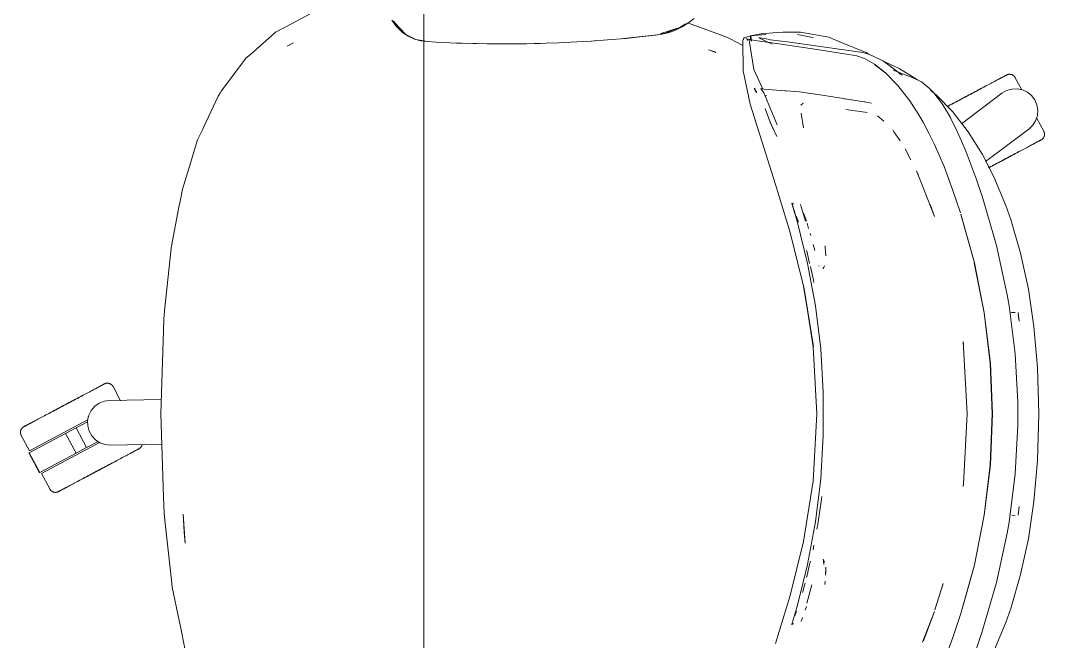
# Model space of a CAD drawing. Header units: millimetres. Extents: x 79795 to 317870, y -36033 to 97293.
# Drawn here: x 223316 to 223956, y 33023 to 33412 of the extents above; entities that cross this region are included whole.
import ezdxf

# ---------------------------------------------------------------- set-up
doc = ezdxf.new("R2010")
doc.units = ezdxf.units.MM
doc.header["$MEASUREMENT"] = 0
doc.layers.add('G-IMPT', color=8, linetype='CONTINUOUS', lineweight=9)
doc.layers.add('I-FURN', color=8, linetype='CONTINUOUS', lineweight=9)

msp = doc.modelspace()

# ---------------------------------------------------------------- linework, layer by layer
at = {"layer": 'G-IMPT'}
for p, q in [((223496.68, 33415.79), (223485.44, 33409.78)), ((223550.18, 33408.31), (223547.74, 33411.77)), ((223736.8, 33412.9), (223733.5, 33410.28)), ((223485.44, 33409.78), (223475.01, 33404.2)), ((223548.67, 33411.41), (223550.55, 33408.26)), ((223549.36, 33410.34), (223550.64, 33408.87)), ((223549.36, 33410.34), (223556.26, 33402.95)), ((223553.05, 33405.27), (223550.18, 33408.31)), ((223550.55, 33408.26), (223556.26, 33402.95)), ((223550.77, 33408.72), (223553.85, 33405.19)), ((223553.05, 33405.27), (223554.37, 33404.13)), ((223556.26, 33402.95), (223553.85, 33405.19)), ((223727.85, 33407.16), (223715.99, 33403.34)), ((223725.14, 33406.26), (223715.99, 33403.34)), ((223718.63, 33403.55), (223726.81, 33406.75)), ((223724.59, 33405.36), (223720.46, 33403.91)), ((223729.17, 33407.55), (223724.59, 33405.36)), ((223727.85, 33407.16), (223725.14, 33406.26)), ((223727.85, 33407.16), (223731.43, 33409.58)), ((223729.17, 33407.55), (223733.5, 33410.28)), ((223732.6, 33410.16), (223751.54, 33403.22)), ((223459.56, 33390.59), (223474.34, 33403.61)), ((223474.34, 33403.61), (223475.01, 33404.2)), ((223557.59, 33401.93), (223554.37, 33404.13)), ((223558.5, 33401.85), (223556.26, 33402.95)), ((223557.59, 33401.93), (223561.91, 33399.94)), ((223558.5, 33401.85), (223562.76, 33399.75)), ((223565.87, 33398.88), (223561.91, 33399.94)), ((223562.76, 33399.75), (223567.8, 33398.81)), ((223567.8, 33398.63), (223565.87, 33398.88)), ((223567.8, 33398.81), (223570.1, 33398.38)), ((223672.38, 33398.69), (223663.5, 33398.13)), ((223672.38, 33398.69), (223682.66, 33399.42)), ((223674.42, 33398.83), (223672.51, 33398.74)), ((223674.42, 33398.83), (223675.83, 33398.96)), ((223694.06, 33400.41), (223682.66, 33399.42)), ((223715.5, 33402.76), (223692.54, 33400.3)), ((223692.54, 33400.3), (223712.68, 33402.43)), ((223715.5, 33402.76), (223694.06, 33400.41)), ((223715.5, 33402.76), (223712.68, 33402.43)), ((223715.5, 33402.76), (223720.46, 33403.91)), ((223715.57, 33402.97), (223718.63, 33403.55)), ((223751.54, 33403.22), (223757.51, 33401.03)), ((223759.27, 33400.11), (223757.51, 33401.03)), ((223767.18, 33395.96), (223759.27, 33400.11)), ((223767.11, 33399.15), (223767.72, 33400.19)), ((223767.49, 33380.17), (223767.11, 33399.15)), ((223767.59, 33399.56), (223767.72, 33400.19)), ((223767.59, 33399.56), (223767.69, 33400.11)), ((223767.72, 33400.19), (223767.69, 33400.11)), ((223768.09, 33400.68), (223767.72, 33400.19)), ((223768.63, 33401), (223768.09, 33400.68)), ((223768.63, 33401), (223770.49, 33401.55)), ((223769.98, 33399.96), (223769.48, 33400.35)), ((223770.58, 33399.8), (223769.48, 33400.35)), ((223770.58, 33399.8), (223769.96, 33399.96)), ((223769.96, 33399.96), (223776.22, 33398.86)), ((223769.98, 33399.96), (223770.3, 33399.42)), ((223770.38, 33398.92), (223770.3, 33399.42)), ((223773.77, 33402.09), (223770.49, 33401.55)), ((223772.1, 33401.49), (223771.41, 33397.91)), ((223774.18, 33402.35), (223771.86, 33401.9)), ((223772.58, 33398.62), (223771.86, 33401.9)), ((223772.58, 33398.62), (223772.1, 33401.49)), ((223773.77, 33402.09), (223774.38, 33402.16)), ((223778.43, 33403.16), (223774.18, 33402.35)), ((223774.38, 33402.16), (223779.07, 33402.68)), ((223776.22, 33398.86), (223784.08, 33397.74)), ((223777.19, 33400.76), (223785.6, 33396.78)), ((223777.19, 33400.76), (223778.06, 33400.62)), ((223783.08, 33399.79), (223778.06, 33400.62)), ((223778.9, 33403.2), (223778.43, 33403.16)), ((223778.9, 33403.2), (223788.23, 33404)), ((223779.07, 33402.68), (223781.66, 33402.89)), ((223783.08, 33399.79), (223784.38, 33399.57)), ((223795.04, 33398.13), (223784.38, 33399.57)), ((223788.23, 33404), (223792.18, 33404.35)), ((223796.35, 33404.34), (223792.18, 33404.35)), ((223803.32, 33404.32), (223796.35, 33404.34)), ((223801.46, 33402.91), (223810.76, 33400.86)), ((223803.32, 33404.32), (223821.02, 33401.08)), ((223810.76, 33400.86), (223811.34, 33400.71)), ((223821.02, 33401.08), (223824.88, 33399.49)), ((223828.24, 33398.1), (223824.88, 33399.49)), ((223482.31, 33395.59), (223486.2, 33397.54)), ((223482.31, 33395.59), (223484.61, 33396.76)), ((223484.61, 33396.76), (223486.2, 33397.54)), ((223569.88, 33398.38), (223567.8, 33398.63)), ((223575.54, 33398.09), (223569.88, 33398.38)), ((223575.54, 33398.09), (223588.1, 33397.48)), ((223591.65, 33397.35), (223588.1, 33397.48)), ((223607.32, 33396.98), (223591.65, 33397.35)), ((223595.05, 33397.3), (223598.37, 33397.15)), ((223600.59, 33397.15), (223598.37, 33397.15)), ((223607.32, 33396.98), (223611.83, 33396.92)), ((223611.83, 33396.92), (223626.54, 33396.93)), ((223632.01, 33397), (223626.54, 33396.93)), ((223632.01, 33397), (223644.32, 33397.3)), ((223638.79, 33397.14), (223636.71, 33397.14)), ((223640.45, 33397.22), (223638.79, 33397.14)), ((223652.2, 33397.59), (223644.32, 33397.3)), ((223652.2, 33397.59), (223663.5, 33398.13)), ((223750.24, 33391.62), (223745.77, 33393.26)), ((223745.77, 33393.26), (223749.65, 33391.88)), ((223774.12, 33380.87), (223771.41, 33397.91)), ((223784.08, 33397.74), (223814.95, 33393.19)), ((223795.04, 33398.13), (223842.26, 33391.46)), ((223814.95, 33393.19), (223830.72, 33390.8)), ((223844.69, 33391.3), (223828.24, 33398.1)), ((223441, 33367.26), (223455.57, 33386.75)), ((223455.57, 33386.75), (223456.3, 33387.72)), ((223459.56, 33390.59), (223456.3, 33387.72)), ((223750.24, 33391.62), (223749.65, 33391.88)), ((223838.39, 33389.5), (223830.72, 33390.8)), ((223838.39, 33389.5), (223843.18, 33387.74)), ((223842.26, 33391.46), (223845.25, 33390.81)), ((223843.6, 33387.53), (223843.18, 33387.74)), ((223849.44, 33384.24), (223843.6, 33387.53)), ((223845.86, 33390.53), (223844.69, 33391.3)), ((223848.61, 33389.25), (223845.25, 33390.81)), ((223848.61, 33389.25), (223855.14, 33386.21)), ((223866.84, 33377.27), (223855.14, 33386.21)), ((223767.49, 33380.17), (223771.69, 33359.21)), ((223774.12, 33380.87), (223779.74, 33368.52)), ((223849.44, 33384.24), (223856.4, 33378.82)), ((223856.61, 33378.52), (223849.66, 33383.92)), ((223849.66, 33383.92), (223853.04, 33381.33)), ((223856.61, 33378.52), (223853.04, 33381.33)), ((223856.32, 33385.54), (223864.95, 33381.56)), ((223861.18, 33380.5), (223873.09, 33375.99)), ((223864.95, 33381.56), (223876.4, 33374.43)), ((223864.14, 33370.92), (223856.4, 33378.82)), ((223866.84, 33377.27), (223864.81, 33378.43)), ((223875.32, 33374.92), (223873.09, 33375.99)), ((223877.76, 33373.74), (223875.32, 33374.92)), ((223878.89, 33373.13), (223877.76, 33373.74)), ((223878.89, 33373.13), (223883.76, 33369.26)), ((223441, 33367.26), (223440.54, 33366.49)), ((223774.27, 33369.04), (223774.33, 33369.06)), ((223774.27, 33369.04), (223775.86, 33366.58)), ((223775.2, 33369.33), (223774.33, 33369.06)), ((223775.86, 33366.58), (223774.33, 33369.06)), ((223774.33, 33369.06), (223775.82, 33366.59)), ((223779.19, 33368.75), (223778.47, 33369.03)), ((223778.47, 33369.03), (223780.23, 33366.36)), ((223779.19, 33368.75), (223779.2, 33368.74)), ((223781.58, 33368.45), (223779.2, 33368.74)), ((223781.58, 33368.45), (223781.67, 33368.44)), ((223785.54, 33368.15), (223781.67, 33368.44)), ((223793.4, 33367.58), (223785.54, 33368.15)), ((223794.39, 33367.51), (223793.4, 33367.58)), ((223802.63, 33366.89), (223794.39, 33367.51)), ((223802.63, 33366.89), (223802.71, 33366.88)), ((223816.78, 33364.85), (223802.71, 33366.88)), ((223864.14, 33370.92), (223872.16, 33360.49)), ((223883.76, 33369.26), (223886.65, 33366.24)), ((223888.32, 33364.82), (223884.65, 33367.82)), ((223439.18, 33364.2), (223429.91, 33344.56)), ((223439.18, 33364.2), (223439.6, 33364.91)), ((223440.54, 33366.49), (223439.6, 33364.91)), ((223780.23, 33366.36), (223788.67, 33346.39)), ((223781.68, 33364.65), (223782.12, 33364.38)), ((223816.78, 33364.85), (223830.14, 33362.74)), ((223830.14, 33362.74), (223830.65, 33362.66)), ((223831.26, 33362.56), (223830.65, 33362.66)), ((223831.26, 33362.56), (223842.98, 33360.76)), ((223842.98, 33360.76), (223843.45, 33360.69)), ((223845.43, 33360.26), (223843.45, 33360.69)), ((223847.6, 33359.8), (223845.43, 33360.26)), ((223872.33, 33360.23), (223872.16, 33360.49)), ((223886.65, 33366.24), (223891.37, 33360.11)), ((223888.32, 33364.82), (223898.28, 33354.53)), ((223787.68, 33308.97), (223771.69, 33359.21)), ((223784.37, 33348.02), (223781.11, 33356.49)), ((223803.37, 33358.5), (223805.01, 33359.78)), ((223831.56, 33355.88), (223844.91, 33354.1)), ((223844.91, 33354.1), (223844.44, 33354.25)), ((223876.21, 33354.13), (223872.33, 33360.23)), ((223876.21, 33354.13), (223879.98, 33347.9)), ((223891.37, 33360.11), (223892.23, 33358.82)), ((223896.96, 33350.82), (223892.23, 33358.82)), ((223908.09, 33341.92), (223898.28, 33354.53)), ((223786.39, 33343.12), (223784.36, 33348.23)), ((223784.36, 33348.23), (223786.39, 33343.11)), ((223784.37, 33348.02), (223786.39, 33343.12)), ((223803.72, 33353.55), (223805.12, 33344.39)), ((223803.72, 33353.55), (223803.77, 33353.21)), ((223855.41, 33348.6), (223851.5, 33351.94)), ((223883.55, 33341.11), (223879.98, 33347.9)), ((223897.27, 33350.22), (223896.96, 33350.82)), ((223897.27, 33350.22), (223901.27, 33342.21)), ((223426.29, 33336.88), (223429.48, 33343.64)), ((223429.91, 33344.56), (223429.48, 33343.64)), ((223785.39, 33345.65), (223788.44, 33338.93)), ((223861.68, 33341.97), (223860.93, 33343.07)), ((223861.68, 33341.97), (223865.18, 33336.84)), ((223883.55, 33341.11), (223886.94, 33334.39)), ((223901.49, 33341.77), (223901.27, 33342.21)), ((223901.49, 33341.77), (223906.26, 33330.81)), ((223917.06, 33327.63), (223908.09, 33341.92)), ((223426.29, 33336.88), (223420.97, 33319.61)), ((223865.18, 33336.84), (223865.57, 33336.26)), ((223868.71, 33331.36), (223872.25, 33324.39)), ((223893.11, 33320.16), (223886.94, 33334.39)), ((223906.26, 33330.81), (223907.74, 33327.13)), ((223913.34, 33312.06), (223907.74, 33327.13)), ((223924.15, 33313.85), (223917.06, 33327.63)), ((223420.97, 33319.61), (223416.78, 33306)), ((223879.6, 33308.2), (223875.88, 33317.52)), ((223875.88, 33317.52), (223876.88, 33315.28)), ((223898.57, 33305.28), (223893.11, 33320.16)), ((223913.34, 33312.06), (223915.68, 33305.24)), ((223931.67, 33295.88), (223924.15, 33313.85)), ((223416.78, 33306), (223415.32, 33298.4)), ((223796.86, 33278.99), (223787.68, 33308.97)), ((223880.27, 33306.47), (223879.6, 33308.2)), ((223886.98, 33289.03), (223880.27, 33306.47)), ((223898.57, 33305.28), (223903.29, 33291.21)), ((223916.88, 33301.63), (223915.68, 33305.24)), ((223414.61, 33294.73), (223415.32, 33298.4)), ((223797.82, 33297.17), (223797.96, 33297.41)), ((223801.09, 33285.95), (223797.82, 33297.17)), ((223801.09, 33285.95), (223797.98, 33296.77)), ((223798.03, 33296.48), (223797.98, 33296.77)), ((223801.09, 33285.95), (223798.03, 33296.48)), ((223798.91, 33296.63), (223798.3, 33297.01)), ((223798.91, 33296.63), (223798.7, 33296.77)), ((223806.29, 33285.94), (223803.25, 33296.37)), ((223886.98, 33289.03), (223884.26, 33296.46)), ((223916.88, 33301.63), (223925.82, 33270.8)), ((223414.61, 33294.73), (223409.75, 33269.35)), ((223799.36, 33292.69), (223798.97, 33293.76)), ((223799.71, 33291.72), (223799.36, 33292.69)), ((223805.16, 33291.12), (223805.92, 33288.96)), ((223907.31, 33277.11), (223903.53, 33290.28)), ((223911.96, 33259.87), (223903.53, 33290.28)), ((223911.96, 33259.87), (223903.58, 33290.36)), ((223931.67, 33295.88), (223934.74, 33287.15)), ((223800.7, 33288.97), (223800.99, 33288.17)), ((223801.72, 33285.94), (223800.99, 33288.17)), ((223807.64, 33259.63), (223801.09, 33285.95)), ((223801.72, 33285.94), (223801.87, 33285.49)), ((223806.18, 33288.24), (223805.92, 33288.96)), ((223806.18, 33288.24), (223806.95, 33285.94)), ((223807.33, 33284.8), (223807.57, 33284.02)), ((223807.57, 33284.02), (223808.36, 33281.53)), ((223934.74, 33287.15), (223940.92, 33265.9)), ((223796.86, 33278.99), (223805.18, 33245.31)), ((223809.35, 33278.23), (223809.68, 33277.11)), ((223907.31, 33277.11), (223911.96, 33259.87)), ((223811.26, 33271.44), (223812.26, 33267.58)), ((223811.26, 33271.44), (223811.65, 33269.92)), ((223932.49, 33240.01), (223925.82, 33270.8)), ((223409.66, 33268.89), (223405.83, 33231.9)), ((223409.66, 33268.89), (223409.75, 33269.35)), ((223807.41, 33266.36), (223807.07, 33267.65)), ((223808.96, 33259.61), (223807.41, 33266.36)), ((223818.68, 33270.09), (223818.65, 33270.57)), ((223818.96, 33266.38), (223818.68, 33270.09)), ((223818.96, 33266.38), (223819.06, 33265.01)), ((223819.06, 33264.31), (223819.06, 33265.01)), ((223940.92, 33265.9), (223945.73, 33243.54)), ((223807.64, 33259.63), (223812.57, 33232.96)), ((223814.86, 33257.82), (223814.72, 33258.23)), ((223817.53, 33256.22), (223818.21, 33258.17)), ((223918.14, 33228.74), (223911.92, 33259.98)), ((223911.92, 33259.98), (223918.13, 33228.82)), ((223911.96, 33259.87), (223915.04, 33244.84)), ((223811.12, 33250.21), (223809.41, 33257.64)), ((223817.53, 33256.22), (223817.74, 33257.27)), ((223805.18, 33245.31), (223811.43, 33207.57)), ((223811.59, 33247.58), (223811.12, 33250.21)), ((223811.17, 33207.4), (223805.44, 33244.93)), ((223811.43, 33207.57), (223805.44, 33244.93)), ((223918.14, 33228.74), (223915.04, 33244.84)), ((223933.67, 33233.09), (223932.49, 33240.01)), ((223949.22, 33220.12), (223945.73, 33243.54)), ((223812.57, 33232.96), (223815.87, 33206.04)), ((223937.49, 33202.92), (223933.67, 33233.09)), ((223405.83, 33231.9), (223405.1, 33224.83)), ((223921.96, 33197.22), (223918.13, 33228.82)), ((223920.08, 33213.26), (223918.14, 33228.74)), ((223921.92, 33197.18), (223918.14, 33228.74)), ((223934.22, 33228.73), (223935.47, 33228.78)), ((223937.56, 33228.85), (223935.47, 33228.78)), ((223937.56, 33228.85), (223937.45, 33228.85)), ((223939.32, 33228.82), (223939.97, 33223.41)), ((223939.4, 33227.18), (223939.97, 33223.41)), ((223404.88, 33217.57), (223405.1, 33224.83)), ((223951.48, 33194.55), (223949.22, 33220.12)), ((223403.26, 33165.41), (223404.88, 33217.57)), ((223920.08, 33213.26), (223921.92, 33197.18)), ((223811.17, 33207.4), (223813.53, 33165.41)), ((223904.92, 33210.69), (223904.96, 33210.44)), ((223905.19, 33209.14), (223904.96, 33210.44)), ((223907.47, 33165.41), (223904.97, 33210.75)), ((223904.97, 33210.75), (223905.19, 33209.14)), ((223817.52, 33178.97), (223815.87, 33206.04)), ((223939.1, 33172.72), (223937.49, 33202.92)), ((223921.92, 33197.18), (223922.6, 33182.29)), ((223921.92, 33197.18), (223923.06, 33165.41)), ((223923.29, 33165.41), (223921.96, 33197.22)), ((223952.33, 33165.41), (223951.48, 33194.55)), ((223922.6, 33182.29), (223923.06, 33165.41)), ((223817.52, 33151.85), (223817.52, 33178.97)), ((223939.1, 33172.72), (223939.2, 33165.41)), ((223404.97, 33113.23), (223403.26, 33165.41)), ((223811.17, 33123.42), (223813.53, 33165.41)), ((223907.52, 33165.41), (223905.19, 33121.68)), ((223907.47, 33165.41), (223905.19, 33121.68)), ((223921.92, 33133.63), (223923.06, 33165.41)), ((223921.96, 33133.59), (223923.29, 33165.41)), ((223922.6, 33148.52), (223923.06, 33165.41)), ((223939.1, 33158.1), (223939.2, 33165.41)), ((223951.48, 33136.27), (223952.33, 33165.41)), ((223939.1, 33158.1), (223937.49, 33127.89)), ((223817.52, 33151.85), (223815.87, 33124.78)), ((223922.6, 33148.52), (223921.92, 33133.63)), ((223949.22, 33110.7), (223951.48, 33136.27)), ((223921.96, 33133.59), (223918.13, 33102)), ((223921.92, 33133.63), (223918.14, 33102.08)), ((223921.92, 33133.63), (223920.08, 33117.55)), ((223805.18, 33085.51), (223811.17, 33123.42)), ((223812.57, 33097.86), (223815.87, 33124.78)), ((223937.49, 33127.89), (223933.67, 33097.72)), ((223904.92, 33120.13), (223904.96, 33120.38)), ((223905.19, 33121.68), (223904.93, 33119.9)), ((223905.19, 33121.68), (223904.96, 33120.38)), ((223918.14, 33102.08), (223920.08, 33117.55)), ((223404.97, 33113.23), (223405.29, 33103.29)), ((223815.19, 33103.49), (223816.49, 33112.01)), ((223816.49, 33112.01), (223816.67, 33113.67)), ((223945.73, 33087.28), (223949.22, 33110.7)), ((223939.32, 33101.99), (223939.97, 33107.41)), ((223405.77, 33098.91), (223405.29, 33103.29)), ((223405.77, 33098.91), (223409.9, 33061.47)), ((223417.17, 33102.75), (223417.81, 33091.42)), ((223417.17, 33102.75), (223418.42, 33084.47)), ((223807.64, 33071.19), (223812.57, 33097.86)), ((223814.34, 33097.86), (223814.09, 33096.23)), ((223815.19, 33103.49), (223814.34, 33097.86)), ((223911.96, 33070.95), (223918.14, 33102.08)), ((223911.96, 33070.95), (223918.13, 33102)), ((223918.14, 33102.08), (223915.04, 33085.97)), ((223933.67, 33097.72), (223932.49, 33090.8)), ((223935.47, 33102.04), (223937.56, 33101.96)), ((223937.56, 33101.96), (223937.45, 33101.96)), ((223418.42, 33084.47), (223417.81, 33091.42)), ((223813.54, 33093.33), (223814.09, 33096.23)), ((223805.18, 33085.51), (223796.86, 33051.82)), ((223911.96, 33070.95), (223915.04, 33085.97)), ((223925.82, 33060.01), (223932.49, 33090.8)), ((223940.92, 33064.91), (223945.73, 33087.28)), ((223811.61, 33083.23), (223811.08, 33080.41)), ((223809.41, 33073.18), (223808.96, 33071.21)), ((223817.74, 33073.55), (223817.53, 33074.6)), ((223817.53, 33074.6), (223818.21, 33072.65)), ((223817.74, 33073.55), (223817.77, 33071.24)), ((223807.64, 33071.19), (223801.09, 33044.87)), ((223807.41, 33064.45), (223808.96, 33071.21)), ((223817.79, 33071.38), (223817.77, 33071.24)), ((223819.07, 33069.54), (223818.98, 33064.48)), ((223818.98, 33064.48), (223819.06, 33066.76)), ((223819.07, 33069.54), (223819.06, 33066.76)), ((223911.96, 33070.95), (223903.53, 33040.54)), ((223911.96, 33070.95), (223903.58, 33040.45)), ((223907.31, 33053.7), (223911.96, 33070.95)), ((223410.39, 33057.05), (223409.9, 33061.47)), ((223805.79, 33058.3), (223806.11, 33059.44)), ((223806.11, 33059.44), (223806.15, 33059.61)), ((223807.41, 33064.45), (223807.07, 33063.16)), ((223818.66, 33060.69), (223818.45, 33058.59)), ((223925.82, 33060.01), (223916.88, 33029.18)), ((223934.74, 33043.67), (223940.92, 33064.91)), ((223414.74, 33036.11), (223410.39, 33057.05)), ((223804.67, 33054.3), (223804.47, 33053.61)), ((223805.79, 33058.3), (223804.67, 33054.3)), ((223807.13, 33047.07), (223810.31, 33058.44)), ((223892.51, 33059.26), (223887.26, 33042.78)), ((223892.51, 33059.26), (223891.44, 33055.83)), ((223907.31, 33053.7), (223903.53, 33040.54)), ((223787.68, 33021.85), (223796.86, 33051.82)), ((223801.09, 33044.87), (223798.02, 33034.44)), ((223799.93, 33039.67), (223800.68, 33041.77)), ((223806.93, 33044.88), (223806.21, 33042.67)), ((223886.98, 33041.79), (223880.16, 33023.39)), ((223886.98, 33041.79), (223880.27, 33024.34)), ((223903.58, 33040.45), (223898.57, 33025.54)), ((223934.74, 33043.67), (223931.67, 33034.94)), ((223414.74, 33036.11), (223415.5, 33032.43)), ((223797.82, 33033.65), (223797.88, 33033.88)), ((223797.88, 33033.88), (223797.95, 33034.17)), ((223797.95, 33034.17), (223798.02, 33034.44)), ((223798.91, 33034.19), (223798.3, 33033.8)), ((223798.91, 33034.19), (223798.7, 33034.04)), ((223799.93, 33039.67), (223799.69, 33039.01)), ((223804.22, 33037.12), (223803.61, 33035.46)), ((223804.22, 33037.12), (223804.59, 33038.13)), ((223931.67, 33034.94), (223924.15, 33016.96)), ((223415.5, 33032.43), (223418.37, 33018.61)), ((223797.91, 33033.42), (223797.82, 33033.65)), ((223916.88, 33029.18), (223915.68, 33025.58)), ((223880.27, 33024.34), (223879.6, 33022.62)), ((223893.11, 33010.66), (223898.57, 33025.54)), ((223913.28, 33018.65), (223915.68, 33025.58))]:
    msp.add_line(p, q, dxfattribs=at)
at = {"layer": 'I-FURN'}
for p, q in [((223567.8, 32609.83), (223567.8, 34209.83)), ((223567.8, 34209.83), (223567.8, 32609.83)), ((223924.48, 33373.4), (223923.75, 33373.01)), ((223925.19, 33373.78), (223924.48, 33373.4)), ((223925.87, 33374.14), (223925.19, 33373.78)), ((223926.51, 33374.48), (223925.87, 33374.14)), ((223927.13, 33374.81), (223926.51, 33374.48)), ((223927.72, 33375.12), (223927.13, 33374.81)), ((223927.4, 33374.95), (223927.97, 33375.26)), ((223928.27, 33375.41), (223927.72, 33375.12)), ((223927.97, 33375.26), (223928.51, 33375.54)), ((223928.78, 33375.69), (223928.27, 33375.41)), ((223928.51, 33375.54), (223929.01, 33375.81)), ((223929.27, 33375.94), (223928.78, 33375.69)), ((223929.01, 33375.81), (223929.47, 33376.06)), ((223929.71, 33376.18), (223929.27, 33375.94)), ((223929.47, 33376.06), (223929.9, 33376.28)), ((223930.12, 33376.4), (223929.71, 33376.18)), ((223929.9, 33376.28), (223930.3, 33376.49)), ((223930.49, 33376.6), (223930.12, 33376.4)), ((223930.3, 33376.49), (223930.65, 33376.68)), ((223930.83, 33376.78), (223930.49, 33376.6)), ((223930.65, 33376.68), (223930.97, 33376.85)), ((223931.13, 33376.93), (223930.83, 33376.78)), ((223930.97, 33376.85), (223931.25, 33377)), ((223931.39, 33377.07), (223931.13, 33376.93)), ((223931.25, 33377), (223931.49, 33377.13)), ((223931.6, 33377.19), (223931.39, 33377.07)), ((223931.49, 33377.13), (223931.69, 33377.23)), ((223931.78, 33377.28), (223931.6, 33377.19)), ((223931.69, 33377.23), (223931.85, 33377.32)), ((223931.92, 33377.36), (223931.78, 33377.28)), ((223931.85, 33377.32), (223931.98, 33377.39)), ((223932.03, 33377.41), (223931.92, 33377.36)), ((223931.98, 33377.39), (223932.06, 33377.43)), ((223932.09, 33377.44), (223932.03, 33377.41)), ((223932.06, 33377.43), (223932.1, 33377.45)), ((223932.11, 33377.45), (223932.09, 33377.44)), ((223932.1, 33377.45), (223932.11, 33377.45)), ((223932.11, 33377.45), (223932.25, 33377.53)), ((223932.25, 33377.53), (223932.4, 33377.59)), ((223932.4, 33377.59), (223932.55, 33377.65)), ((223932.55, 33377.65), (223932.7, 33377.71)), ((223932.7, 33377.71), (223932.85, 33377.76)), ((223932.85, 33377.76), (223933.01, 33377.8)), ((223933.01, 33377.8), (223933.16, 33377.84)), ((223933.16, 33377.84), (223933.32, 33377.87)), ((223933.32, 33377.87), (223933.48, 33377.89)), ((223933.48, 33377.89), (223933.64, 33377.91)), ((223933.64, 33377.91), (223933.8, 33377.92)), ((223933.8, 33377.92), (223933.96, 33377.93)), ((223933.96, 33377.93), (223934.12, 33377.92)), ((223934.12, 33377.92), (223934.28, 33377.92)), ((223934.28, 33377.92), (223934.45, 33377.9)), ((223934.45, 33377.9), (223934.61, 33377.88)), ((223934.61, 33377.88), (223934.76, 33377.85)), ((223934.76, 33377.85), (223934.92, 33377.82)), ((223934.92, 33377.82), (223935.08, 33377.78)), ((223935.08, 33377.78), (223935.23, 33377.73)), ((223935.23, 33377.73), (223935.38, 33377.68)), ((223935.38, 33377.68), (223935.53, 33377.62)), ((223935.53, 33377.62), (223935.68, 33377.56)), ((223935.68, 33377.56), (223935.83, 33377.49)), ((223935.83, 33377.49), (223935.97, 33377.41)), ((223935.97, 33377.41), (223936.11, 33377.33)), ((223936.11, 33377.33), (223936.24, 33377.24)), ((223936.24, 33377.24), (223936.38, 33377.15)), ((223936.38, 33377.15), (223936.5, 33377.05)), ((223936.5, 33377.05), (223936.63, 33376.95)), ((223936.63, 33376.95), (223936.75, 33376.84)), ((223936.75, 33376.84), (223936.86, 33376.73)), ((223936.86, 33376.73), (223936.98, 33376.61)), ((223936.98, 33376.61), (223937.08, 33376.49)), ((223937.08, 33376.49), (223937.18, 33376.36)), ((223937.18, 33376.36), (223937.28, 33376.24)), ((223937.28, 33376.24), (223937.37, 33376.1)), ((223937.37, 33376.1), (223937.46, 33375.97)), ((223937.46, 33375.97), (223937.54, 33375.83)), ((223937.54, 33375.83), (223937.56, 33375.79)), ((223941.59, 33368.2), (223937.56, 33375.79)), ((223912.23, 33366.88), (223911.24, 33366.36)), ((223911.7, 33366.6), (223912.68, 33367.13)), ((223913.21, 33367.41), (223912.23, 33366.88)), ((223912.68, 33367.13), (223913.65, 33367.64)), ((223914.18, 33367.92), (223913.21, 33367.41)), ((223913.65, 33367.64), (223914.62, 33368.16)), ((223915.13, 33368.43), (223914.18, 33367.92)), ((223914.62, 33368.16), (223915.57, 33368.66)), ((223916.08, 33368.93), (223915.13, 33368.43)), ((223915.57, 33368.66), (223916.51, 33369.16)), ((223917.01, 33369.43), (223916.08, 33368.93)), ((223916.51, 33369.16), (223917.43, 33369.65)), ((223917.92, 33369.91), (223917.01, 33369.43)), ((223917.43, 33369.65), (223918.33, 33370.13)), ((223918.82, 33370.39), (223917.92, 33369.91)), ((223918.33, 33370.13), (223919.22, 33370.6)), ((223919.69, 33370.85), (223918.82, 33370.39)), ((223919.22, 33370.6), (223920.09, 33371.07)), ((223920.55, 33371.31), (223919.69, 33370.85)), ((223920.09, 33371.07), (223920.94, 33371.52)), ((223921.39, 33371.75), (223920.55, 33371.31)), ((223922.2, 33372.19), (223921.39, 33371.75)), ((223922.98, 33372.6), (223922.2, 33372.19)), ((223923.75, 33373.01), (223922.98, 33372.6)), ((223929.21, 33366.01), (223932.13, 33367.7)), ((223932.13, 33367.7), (223935.37, 33368.64)), ((223935.37, 33368.64), (223938.74, 33368.78)), ((223938.74, 33368.78), (223942.05, 33368.11)), ((223942.05, 33368.11), (223945.1, 33366.67)), ((223945.1, 33366.67), (223947.71, 33364.54)), ((223898.8, 33359.75), (223899.76, 33360.26)), ((223900.28, 33360.53), (223899.32, 33360.02)), ((223899.76, 33360.26), (223900.73, 33360.77)), ((223901.26, 33361.05), (223900.28, 33360.53)), ((223900.73, 33360.77), (223901.71, 33361.29)), ((223902.24, 33361.57), (223901.26, 33361.05)), ((223901.71, 33361.29), (223902.7, 33361.82)), ((223903.23, 33362.1), (223902.24, 33361.57)), ((223902.7, 33361.82), (223903.69, 33362.35)), ((223904.23, 33362.63), (223903.23, 33362.1)), ((223903.69, 33362.35), (223904.69, 33362.88)), ((223903.9, 33346.93), (223929.21, 33366.01)), ((223905.23, 33363.16), (223904.23, 33362.63)), ((223904.69, 33362.88), (223905.69, 33363.41)), ((223906.23, 33363.7), (223905.23, 33363.16)), ((223905.69, 33363.41), (223906.7, 33363.94)), ((223907.24, 33364.23), (223906.23, 33363.7)), ((223906.7, 33363.94), (223907.7, 33364.48)), ((223908.24, 33364.77), (223907.24, 33364.23)), ((223907.7, 33364.48), (223908.71, 33365.01)), ((223909.25, 33365.3), (223908.24, 33364.77)), ((223908.71, 33365.01), (223909.71, 33365.54)), ((223910.25, 33365.83), (223909.25, 33365.3)), ((223909.71, 33365.54), (223910.71, 33366.08)), ((223911.24, 33366.36), (223910.25, 33365.83)), ((223910.71, 33366.08), (223911.7, 33366.6)), ((223947.71, 33364.54), (223949.74, 33361.85)), ((223949.74, 33361.85), (223951.07, 33358.74)), ((223896.51, 33358.53), (223895.6, 33358.04)), ((223896.02, 33358.27), (223896.93, 33358.75)), ((223897.43, 33359.02), (223896.51, 33358.53)), ((223896.93, 33358.75), (223897.86, 33359.25)), ((223898.37, 33359.52), (223897.43, 33359.02)), ((223897.86, 33359.25), (223898.8, 33359.75)), ((223899.32, 33360.02), (223898.37, 33359.52)), ((223951.07, 33358.74), (223951.61, 33355.42)), ((223951.61, 33355.42), (223951.35, 33352.05)), ((223950.28, 33348.85), (223948.48, 33346)), ((223951.35, 33352.05), (223950.28, 33348.85)), ((223955.37, 33342.29), (223950.9, 33350.7)), ((223946.05, 33343.66), (223918.99, 33323.26)), ((223948.48, 33346), (223946.05, 33343.66)), ((223955.37, 33342.29), (223955.44, 33342.15)), ((223955.44, 33342.15), (223955.51, 33342)), ((223955.51, 33342), (223955.57, 33341.85)), ((223955.57, 33341.85), (223955.62, 33341.7)), ((223955.62, 33341.7), (223955.67, 33341.54)), ((223955.67, 33341.54), (223955.72, 33341.39)), ((223955.72, 33341.39), (223955.75, 33341.23)), ((223955.75, 33341.23), (223955.78, 33341.07)), ((223955.78, 33341.07), (223955.81, 33340.91)), ((223949, 33334.34), (223949.57, 33334.64)), ((223949.86, 33334.8), (223949.31, 33334.5)), ((223949.57, 33334.64), (223950.1, 33334.93)), ((223950.38, 33335.07), (223949.86, 33334.8)), ((223950.1, 33334.93), (223950.6, 33335.19)), ((223950.86, 33335.33), (223950.38, 33335.07)), ((223950.6, 33335.19), (223951.07, 33335.44)), ((223951.31, 33335.57), (223950.86, 33335.33)), ((223951.07, 33335.44), (223951.5, 33335.67)), ((223951.72, 33335.78), (223951.31, 33335.57)), ((223951.5, 33335.67), (223951.89, 33335.88)), ((223952.09, 33335.98), (223951.72, 33335.78)), ((223951.89, 33335.88), (223952.25, 33336.07)), ((223952.43, 33336.16), (223952.09, 33335.98)), ((223952.25, 33336.07), (223952.57, 33336.24)), ((223952.72, 33336.32), (223952.43, 33336.16)), ((223952.57, 33336.24), (223952.85, 33336.38)), ((223952.98, 33336.46), (223952.72, 33336.32)), ((223952.85, 33336.38), (223953.09, 33336.51)), ((223953.2, 33336.57), (223952.98, 33336.46)), ((223953.09, 33336.51), (223953.29, 33336.62)), ((223953.38, 33336.67), (223953.2, 33336.57)), ((223953.29, 33336.62), (223953.45, 33336.7)), ((223953.52, 33336.74), (223953.38, 33336.67)), ((223953.45, 33336.7), (223953.57, 33336.77)), ((223953.62, 33336.8), (223953.52, 33336.74)), ((223953.57, 33336.77), (223953.65, 33336.81)), ((223953.68, 33336.83), (223953.62, 33336.8)), ((223953.65, 33336.81), (223953.7, 33336.84)), ((223953.7, 33336.84), (223953.68, 33336.83)), ((223953.74, 33336.86), (223953.7, 33336.84)), ((223953.7, 33336.84), (223953.7, 33336.84)), ((223953.88, 33336.94), (223953.74, 33336.86)), ((223954.02, 33337.02), (223953.88, 33336.94)), ((223954.15, 33337.12), (223954.02, 33337.02)), ((223954.28, 33337.21), (223954.15, 33337.12)), ((223954.4, 33337.31), (223954.28, 33337.21)), ((223954.53, 33337.42), (223954.4, 33337.31)), ((223954.64, 33337.53), (223954.53, 33337.42)), ((223954.75, 33337.65), (223954.64, 33337.53)), ((223954.86, 33337.77), (223954.75, 33337.65)), ((223954.97, 33337.89), (223954.86, 33337.77)), ((223955.06, 33338.02), (223954.97, 33337.89)), ((223955.16, 33338.15), (223955.06, 33338.02)), ((223955.24, 33338.29), (223955.16, 33338.15)), ((223955.32, 33338.42), (223955.24, 33338.29)), ((223955.4, 33338.57), (223955.32, 33338.42)), ((223955.47, 33338.71), (223955.4, 33338.57)), ((223955.53, 33338.86), (223955.47, 33338.71)), ((223955.59, 33339.01), (223955.53, 33338.86)), ((223955.65, 33339.16), (223955.59, 33339.01)), ((223955.69, 33339.32), (223955.65, 33339.16)), ((223955.73, 33339.47), (223955.69, 33339.32)), ((223955.77, 33339.63), (223955.73, 33339.47)), ((223955.79, 33339.79), (223955.77, 33339.63)), ((223955.81, 33339.95), (223955.79, 33339.79)), ((223955.81, 33340.91), (223955.82, 33340.75)), ((223955.83, 33340.11), (223955.81, 33339.95)), ((223955.82, 33340.75), (223955.83, 33340.59)), ((223955.83, 33340.59), (223955.84, 33340.43)), ((223955.84, 33340.27), (223955.83, 33340.11)), ((223955.84, 33340.43), (223955.84, 33340.27)), ((223937.67, 33328.32), (223936.73, 33327.81)), ((223937.16, 33328.05), (223938.1, 33328.54)), ((223938.6, 33328.81), (223937.67, 33328.32)), ((223938.1, 33328.54), (223939.02, 33329.03)), ((223939.52, 33329.3), (223938.6, 33328.81)), ((223939.02, 33329.03), (223939.93, 33329.52)), ((223939.93, 33329.52), (223940.82, 33329.99)), ((223940.82, 33329.99), (223941.69, 33330.45)), ((223941.69, 33330.45), (223942.53, 33330.9)), ((223942.53, 33330.9), (223943.36, 33331.34)), ((223943.36, 33331.34), (223944.16, 33331.76)), ((223944.16, 33331.76), (223944.93, 33332.18)), ((223944.93, 33332.18), (223945.68, 33332.58)), ((223945.68, 33332.58), (223946.41, 33332.96)), ((223946.41, 33332.96), (223947.1, 33333.33)), ((223947.1, 33333.33), (223947.76, 33333.68)), ((223947.76, 33333.68), (223948.4, 33334.02)), ((223948.4, 33334.02), (223949, 33334.34)), ((223949.31, 33334.5), (223948.73, 33334.19)), ((223925.82, 33322.02), (223924.83, 33321.49)), ((223925.29, 33321.73), (223926.28, 33322.26)), ((223926.83, 33322.55), (223925.82, 33322.02)), ((223926.28, 33322.26), (223927.29, 33322.79)), ((223927.83, 33323.08), (223926.83, 33322.55)), ((223927.29, 33322.79), (223928.29, 33323.33)), ((223928.84, 33323.62), (223927.83, 33323.08)), ((223928.29, 33323.33), (223929.3, 33323.86)), ((223929.84, 33324.15), (223928.84, 33323.62)), ((223929.3, 33323.86), (223930.3, 33324.4)), ((223930.84, 33324.68), (223929.84, 33324.15)), ((223930.3, 33324.4), (223931.3, 33324.93)), ((223931.84, 33325.22), (223930.84, 33324.68)), ((223931.3, 33324.93), (223932.3, 33325.46)), ((223932.84, 33325.74), (223931.84, 33325.22)), ((223932.3, 33325.46), (223933.29, 33325.99)), ((223933.82, 33326.27), (223932.84, 33325.74)), ((223933.29, 33325.99), (223934.28, 33326.51)), ((223934.8, 33326.79), (223933.82, 33326.27)), ((223934.28, 33326.51), (223935.25, 33327.03)), ((223935.77, 33327.3), (223934.8, 33326.79)), ((223935.25, 33327.03), (223936.21, 33327.54)), ((223936.73, 33327.81), (223935.77, 33327.3)), ((223936.21, 33327.54), (223937.16, 33328.05)), ((223921.88, 33319.92), (223920.91, 33319.41)), ((223921.36, 33319.64), (223922.33, 33320.16)), ((223922.85, 33320.44), (223921.88, 33319.92)), ((223922.33, 33320.16), (223923.3, 33320.68)), ((223923.84, 33320.96), (223922.85, 33320.44)), ((223923.3, 33320.68), (223924.29, 33321.2)), ((223924.83, 33321.49), (223923.84, 33320.96)), ((223924.29, 33321.2), (223925.29, 33321.73)), ((223362.35, 33181.19), (223361.7, 33180.84)), ((223362.97, 33181.52), (223362.35, 33181.19)), ((223363.55, 33181.83), (223362.97, 33181.52)), ((223363.24, 33181.66), (223363.81, 33181.96)), ((223364.1, 33182.12), (223363.55, 33181.83)), ((223363.81, 33181.96), (223364.34, 33182.25)), ((223364.62, 33182.39), (223364.1, 33182.12)), ((223364.34, 33182.25), (223364.84, 33182.51)), ((223365.1, 33182.65), (223364.62, 33182.39)), ((223364.84, 33182.51), (223365.31, 33182.76)), ((223365.55, 33182.89), (223365.1, 33182.65)), ((223365.31, 33182.76), (223365.74, 33182.99)), ((223365.96, 33183.11), (223365.55, 33182.89)), ((223365.74, 33182.99), (223366.13, 33183.2)), ((223366.33, 33183.3), (223365.96, 33183.11)), ((223366.13, 33183.2), (223366.49, 33183.39)), ((223366.66, 33183.48), (223366.33, 33183.3)), ((223366.49, 33183.39), (223366.81, 33183.56)), ((223366.96, 33183.64), (223366.66, 33183.48)), ((223366.81, 33183.56), (223367.09, 33183.71)), ((223367.22, 33183.78), (223366.96, 33183.64)), ((223367.09, 33183.71), (223367.33, 33183.83)), ((223367.44, 33183.89), (223367.22, 33183.78)), ((223367.33, 33183.83), (223367.53, 33183.94)), ((223367.62, 33183.99), (223367.44, 33183.89)), ((223367.53, 33183.94), (223367.69, 33184.03)), ((223367.76, 33184.06), (223367.62, 33183.99)), ((223367.69, 33184.03), (223367.81, 33184.09)), ((223367.86, 33184.12), (223367.76, 33184.06)), ((223367.81, 33184.09), (223367.89, 33184.14)), ((223367.92, 33184.15), (223367.86, 33184.12)), ((223367.89, 33184.14), (223367.93, 33184.16)), ((223367.94, 33184.16), (223367.92, 33184.15)), ((223367.93, 33184.16), (223367.94, 33184.16)), ((223367.94, 33184.16), (223368.08, 33184.23)), ((223368.08, 33184.23), (223368.23, 33184.3)), ((223368.23, 33184.3), (223368.38, 33184.36)), ((223368.38, 33184.36), (223368.53, 33184.42)), ((223368.53, 33184.42), (223368.69, 33184.47)), ((223368.69, 33184.47), (223368.84, 33184.51)), ((223368.84, 33184.51), (223369, 33184.55)), ((223369, 33184.55), (223369.16, 33184.58)), ((223369.16, 33184.58), (223369.32, 33184.6)), ((223369.32, 33184.6), (223369.48, 33184.62)), ((223369.48, 33184.62), (223369.64, 33184.63)), ((223369.64, 33184.63), (223369.8, 33184.63)), ((223369.8, 33184.63), (223369.96, 33184.63)), ((223369.96, 33184.63), (223370.12, 33184.62)), ((223370.12, 33184.62), (223370.28, 33184.61)), ((223370.28, 33184.61), (223370.44, 33184.59)), ((223370.44, 33184.59), (223370.6, 33184.56)), ((223370.6, 33184.56), (223370.76, 33184.53)), ((223370.76, 33184.53), (223370.91, 33184.49)), ((223370.91, 33184.49), (223371.07, 33184.44)), ((223371.07, 33184.44), (223371.22, 33184.39)), ((223371.22, 33184.39), (223371.37, 33184.33)), ((223371.37, 33184.33), (223371.52, 33184.26)), ((223371.52, 33184.26), (223371.66, 33184.19)), ((223371.66, 33184.19), (223371.8, 33184.12)), ((223371.8, 33184.12), (223371.94, 33184.04)), ((223371.94, 33184.04), (223372.08, 33183.95)), ((223372.08, 33183.95), (223372.21, 33183.86)), ((223372.21, 33183.86), (223372.34, 33183.76)), ((223372.34, 33183.76), (223372.46, 33183.66)), ((223372.46, 33183.66), (223372.58, 33183.55)), ((223372.58, 33183.55), (223372.7, 33183.44)), ((223372.7, 33183.44), (223372.81, 33183.32)), ((223372.81, 33183.32), (223372.92, 33183.2)), ((223372.92, 33183.2), (223373.02, 33183.07)), ((223373.02, 33183.07), (223373.11, 33182.94)), ((223373.11, 33182.94), (223373.2, 33182.81)), ((223373.2, 33182.81), (223373.29, 33182.67)), ((223373.29, 33182.67), (223373.37, 33182.53)), ((223373.37, 33182.53), (223373.39, 33182.49)), ((223378.09, 33173.65), (223373.39, 33182.49)), ((223350.01, 33174.63), (223349.04, 33174.11)), ((223349.49, 33174.35), (223350.45, 33174.86)), ((223350.97, 33175.14), (223350.01, 33174.63)), ((223350.45, 33174.86), (223351.4, 33175.37)), ((223351.91, 33175.64), (223350.97, 33175.14)), ((223351.4, 33175.37), (223352.34, 33175.87)), ((223352.84, 33176.13), (223351.91, 33175.64)), ((223352.34, 33175.87), (223353.26, 33176.36)), ((223353.75, 33176.62), (223352.84, 33176.13)), ((223353.26, 33176.36), (223354.17, 33176.84)), ((223354.65, 33177.09), (223353.75, 33176.62)), ((223354.17, 33176.84), (223355.06, 33177.31)), ((223355.53, 33177.56), (223354.65, 33177.09)), ((223355.06, 33177.31), (223355.92, 33177.77)), ((223356.38, 33178.02), (223355.53, 33177.56)), ((223355.92, 33177.77), (223356.77, 33178.22)), ((223357.22, 33178.46), (223356.38, 33178.02)), ((223358.03, 33178.89), (223357.22, 33178.46)), ((223358.82, 33179.31), (223358.03, 33178.89)), ((223359.58, 33179.72), (223358.82, 33179.31)), ((223360.32, 33180.11), (223359.58, 33179.72)), ((223361.02, 33180.48), (223360.32, 33180.11)), ((223361.7, 33180.84), (223361.02, 33180.48)), ((223338.08, 33168.28), (223337.09, 33167.76)), ((223337.54, 33168), (223338.53, 33168.52)), ((223339.07, 33168.81), (223338.08, 33168.28)), ((223338.53, 33168.52), (223339.52, 33169.05)), ((223340.06, 33169.34), (223339.07, 33168.81)), ((223339.52, 33169.05), (223340.52, 33169.58)), ((223341.06, 33169.87), (223340.06, 33169.34)), ((223340.52, 33169.58), (223341.53, 33170.12)), ((223342.07, 33170.4), (223341.06, 33169.87)), ((223341.53, 33170.12), (223342.53, 33170.65)), ((223343.07, 33170.94), (223342.07, 33170.4)), ((223342.53, 33170.65), (223343.54, 33171.19)), ((223344.08, 33171.47), (223343.07, 33170.94)), ((223343.54, 33171.19), (223344.54, 33171.72)), ((223345.08, 33172.01), (223344.08, 33171.47)), ((223344.54, 33171.72), (223345.54, 33172.25)), ((223346.08, 33172.54), (223345.08, 33172.01)), ((223345.54, 33172.25), (223346.54, 33172.78)), ((223347.08, 33173.07), (223346.08, 33172.54)), ((223346.54, 33172.78), (223347.53, 33173.31)), ((223348.06, 33173.59), (223347.08, 33173.07)), ((223347.53, 33173.31), (223348.51, 33173.83)), ((223349.04, 33174.11), (223348.06, 33173.59)), ((223348.51, 33173.83), (223349.49, 33174.35)), ((223359.79, 33167.63), (223361.99, 33170.19)), ((223361.99, 33170.19), (223364.73, 33172.15)), ((223364.73, 33172.15), (223367.86, 33173.41)), ((223367.86, 33173.41), (223371.2, 33173.87)), ((223371.2, 33173.87), (223403.54, 33174.44)), ((223321.15, 33142.29), (223357.87, 33161.82)), ((223326.43, 33162.09), (223325.68, 33161.69)), ((223327.21, 33162.5), (223326.43, 33162.09)), ((223328.01, 33162.93), (223327.21, 33162.5)), ((223328.83, 33163.37), (223328.01, 33162.93)), ((223329.68, 33163.82), (223328.83, 33163.37)), ((223330.55, 33164.28), (223329.68, 33163.82)), ((223331.44, 33164.75), (223330.55, 33164.28)), ((223332.34, 33165.23), (223331.44, 33164.75)), ((223331.85, 33164.97), (223332.76, 33165.46)), ((223333.26, 33165.72), (223332.34, 33165.23)), ((223332.76, 33165.46), (223333.69, 33165.95)), ((223334.2, 33166.22), (223333.26, 33165.72)), ((223333.69, 33165.95), (223334.64, 33166.45)), ((223335.15, 33166.73), (223334.2, 33166.22)), ((223334.64, 33166.45), (223335.6, 33166.96)), ((223336.12, 33167.24), (223335.15, 33166.73)), ((223335.6, 33166.96), (223336.56, 33167.48)), ((223337.09, 33167.76), (223336.12, 33167.24)), ((223336.56, 33167.48), (223337.54, 33168)), ((223357.53, 33161.32), (223358.28, 33164.61)), ((223358.28, 33164.61), (223359.79, 33167.63)), ((223315.77, 33155.26), (223315.83, 33155.41)), ((223315.83, 33155.41), (223315.9, 33155.56)), ((223315.9, 33155.56), (223315.97, 33155.7)), ((223315.97, 33155.7), (223316.04, 33155.84)), ((223316.04, 33155.84), (223316.12, 33155.98)), ((223316.12, 33155.98), (223316.21, 33156.12)), ((223316.21, 33156.12), (223316.3, 33156.25)), ((223316.3, 33156.25), (223316.4, 33156.38)), ((223316.4, 33156.38), (223316.5, 33156.5)), ((223316.5, 33156.5), (223316.61, 33156.62)), ((223316.61, 33156.62), (223316.72, 33156.74)), ((223316.72, 33156.74), (223316.84, 33156.85)), ((223316.84, 33156.85), (223316.96, 33156.95)), ((223316.96, 33156.95), (223317.09, 33157.06)), ((223317.09, 33157.06), (223317.22, 33157.15)), ((223317.22, 33157.15), (223317.35, 33157.24)), ((223317.35, 33157.24), (223317.49, 33157.33)), ((223317.49, 33157.33), (223317.63, 33157.41)), ((223317.63, 33157.41), (223317.67, 33157.43)), ((223317.71, 33157.45), (223317.67, 33157.43)), ((223317.67, 33157.43), (223317.69, 33157.44)), ((223317.67, 33157.43), (223317.67, 33157.43)), ((223317.69, 33157.44), (223317.75, 33157.47)), ((223317.8, 33157.5), (223317.71, 33157.45)), ((223317.75, 33157.47), (223317.85, 33157.53)), ((223317.92, 33157.56), (223317.8, 33157.5)), ((223317.85, 33157.53), (223317.99, 33157.6)), ((223318.08, 33157.65), (223317.92, 33157.56)), ((223317.99, 33157.6), (223318.17, 33157.7)), ((223318.28, 33157.76), (223318.08, 33157.65)), ((223318.17, 33157.7), (223318.39, 33157.81)), ((223318.52, 33157.88), (223318.28, 33157.76)), ((223318.39, 33157.81), (223318.64, 33157.95)), ((223318.8, 33158.03), (223318.52, 33157.88)), ((223318.64, 33157.95), (223318.94, 33158.11)), ((223319.12, 33158.2), (223318.8, 33158.03)), ((223318.94, 33158.11), (223319.28, 33158.29)), ((223319.47, 33158.39), (223319.12, 33158.2)), ((223319.28, 33158.29), (223319.65, 33158.48)), ((223319.87, 33158.6), (223319.47, 33158.39)), ((223319.65, 33158.48), (223320.06, 33158.7)), ((223320.3, 33158.83), (223319.87, 33158.6)), ((223320.06, 33158.7), (223320.51, 33158.94)), ((223320.76, 33159.08), (223320.3, 33158.83)), ((223320.51, 33158.94), (223320.99, 33159.2)), ((223321.26, 33159.34), (223320.76, 33159.08)), ((223320.99, 33159.2), (223321.51, 33159.47)), ((223321.8, 33159.63), (223321.26, 33159.34)), ((223321.51, 33159.47), (223322.06, 33159.76)), ((223322.37, 33159.93), (223321.8, 33159.63)), ((223322.06, 33159.76), (223322.64, 33160.07)), ((223322.97, 33160.25), (223322.37, 33159.93)), ((223323.6, 33160.59), (223322.97, 33160.25)), ((223324.27, 33160.94), (223323.6, 33160.59)), ((223324.96, 33161.31), (223324.27, 33160.94)), ((223325.68, 33161.69), (223324.96, 33161.31)), ((223343.67, 33153.14), (223350.31, 33156.67)), ((223350.31, 33156.67), (223357.46, 33160.47)), ((223356.89, 33144.31), (223350.31, 33156.67)), ((223357.59, 33157.95), (223357.53, 33161.32)), ((223358.45, 33154.69), (223357.59, 33157.95)), ((223315.53, 33154), (223315.54, 33154.16)), ((223315.53, 33153.84), (223315.53, 33154)), ((223315.53, 33153.67), (223315.53, 33153.84)), ((223315.54, 33153.51), (223315.53, 33153.67)), ((223315.54, 33154.16), (223315.55, 33154.32)), ((223315.56, 33153.35), (223315.54, 33153.51)), ((223315.55, 33154.32), (223315.57, 33154.48)), ((223315.58, 33153.19), (223315.56, 33153.35)), ((223315.57, 33154.48), (223315.6, 33154.64)), ((223315.62, 33153.04), (223315.58, 33153.19)), ((223315.6, 33154.64), (223315.64, 33154.79)), ((223315.65, 33152.88), (223315.62, 33153.04)), ((223315.64, 33154.79), (223315.68, 33154.95)), ((223315.69, 33152.72), (223315.65, 33152.88)), ((223315.68, 33154.95), (223315.72, 33155.11)), ((223315.74, 33152.57), (223315.69, 33152.72)), ((223315.72, 33155.11), (223315.77, 33155.26)), ((223315.8, 33152.42), (223315.74, 33152.57)), ((223315.86, 33152.27), (223315.8, 33152.42)), ((223315.93, 33152.12), (223315.86, 33152.27)), ((223316, 33151.98), (223315.93, 33152.12)), ((223316, 33151.98), (223321.15, 33142.29)), ((223320.97, 33141.06), (223343.67, 33153.14)), ((223350.25, 33140.78), (223343.67, 33153.14)), ((223360.07, 33151.73), (223358.45, 33154.69)), ((223362.35, 33149.25), (223360.07, 33151.73)), ((223365.16, 33147.38), (223362.35, 33149.25)), ((223328.66, 33128.17), (223365.41, 33147.71)), ((223356.89, 33144.31), (223350.25, 33140.78)), ((223364.03, 33148.11), (223356.89, 33144.31)), ((223368.34, 33146.24), (223365.16, 33147.38)), ((223371.69, 33145.89), (223368.34, 33146.24)), ((223403.88, 33146.45), (223371.69, 33145.89)), ((223387.33, 33142.37), (223387.73, 33142.58)), ((223387.92, 33142.69), (223387.55, 33142.49)), ((223387.73, 33142.58), (223388.08, 33142.77)), ((223388.26, 33142.87), (223387.92, 33142.69)), ((223388.08, 33142.77), (223388.4, 33142.94)), ((223388.56, 33143.02), (223388.26, 33142.87)), ((223388.4, 33142.94), (223388.68, 33143.09)), ((223388.82, 33143.16), (223388.56, 33143.02)), ((223388.68, 33143.09), (223388.92, 33143.22)), ((223389.03, 33143.28), (223388.82, 33143.16)), ((223388.92, 33143.22), (223389.12, 33143.33)), ((223389.21, 33143.37), (223389.03, 33143.28)), ((223389.12, 33143.33), (223389.28, 33143.41)), ((223389.36, 33143.45), (223389.21, 33143.37)), ((223389.28, 33143.41), (223389.41, 33143.48)), ((223389.46, 33143.5), (223389.36, 33143.45)), ((223389.41, 33143.48), (223389.49, 33143.52)), ((223389.52, 33143.53), (223389.46, 33143.5)), ((223389.49, 33143.52), (223389.53, 33143.54)), ((223389.54, 33143.55), (223389.52, 33143.53)), ((223389.53, 33143.54), (223389.54, 33143.55)), ((223389.57, 33143.57), (223389.54, 33143.55)), ((223389.71, 33143.65), (223389.57, 33143.57)), ((223389.85, 33143.73), (223389.71, 33143.65)), ((223389.98, 33143.82), (223389.85, 33143.73)), ((223390.11, 33143.92), (223389.98, 33143.82)), ((223390.24, 33144.02), (223390.11, 33143.92)), ((223390.36, 33144.13), (223390.24, 33144.02)), ((223390.48, 33144.24), (223390.36, 33144.13)), ((223390.59, 33144.35), (223390.48, 33144.24)), ((223390.7, 33144.47), (223390.59, 33144.35)), ((223390.8, 33144.6), (223390.7, 33144.47)), ((223390.9, 33144.73), (223390.8, 33144.6)), ((223390.99, 33144.86), (223390.9, 33144.73)), ((223391.08, 33144.99), (223390.99, 33144.86)), ((223391.16, 33145.13), (223391.08, 33144.99)), ((223391.23, 33145.27), (223391.16, 33145.13)), ((223391.31, 33145.42), (223391.23, 33145.27)), ((223391.37, 33145.57), (223391.31, 33145.42)), ((223391.43, 33145.72), (223391.37, 33145.57)), ((223391.48, 33145.87), (223391.43, 33145.72)), ((223391.53, 33146.02), (223391.48, 33145.87)), ((223391.57, 33146.18), (223391.53, 33146.02)), ((223320.79, 33140.97), (223327.37, 33128.61)), ((223327.54, 33128.7), (223320.97, 33141.06)), ((223350.25, 33140.78), (223327.54, 33128.7)), ((223374.86, 33135.74), (223375.77, 33136.22)), ((223375.77, 33136.22), (223376.65, 33136.7)), ((223376.65, 33136.7), (223377.52, 33137.16)), ((223377.52, 33137.16), (223378.37, 33137.61)), ((223378.37, 33137.61), (223379.19, 33138.05)), ((223379.19, 33138.05), (223379.99, 33138.47)), ((223379.99, 33138.47), (223380.77, 33138.88)), ((223380.77, 33138.88), (223381.52, 33139.28)), ((223381.52, 33139.28), (223382.24, 33139.67)), ((223382.24, 33139.67), (223382.93, 33140.04)), ((223382.93, 33140.04), (223383.6, 33140.39)), ((223383.6, 33140.39), (223384.23, 33140.73)), ((223384.23, 33140.73), (223384.83, 33141.05)), ((223385.15, 33141.21), (223384.56, 33140.9)), ((223384.83, 33141.05), (223385.4, 33141.35)), ((223385.7, 33141.5), (223385.15, 33141.21)), ((223385.4, 33141.35), (223385.94, 33141.63)), ((223386.21, 33141.78), (223385.7, 33141.5)), ((223385.94, 33141.63), (223386.44, 33141.9)), ((223386.7, 33142.03), (223386.21, 33141.78)), ((223386.44, 33141.9), (223386.91, 33142.15)), ((223387.14, 33142.27), (223386.7, 33142.03)), ((223386.91, 33142.15), (223387.33, 33142.37)), ((223387.55, 33142.49), (223387.14, 33142.27)), ((223363.66, 33129.79), (223362.66, 33129.26)), ((223363.12, 33129.5), (223364.13, 33130.04)), ((223364.67, 33130.32), (223363.66, 33129.79)), ((223364.13, 33130.04), (223365.13, 33130.57)), ((223365.68, 33130.86), (223364.67, 33130.32)), ((223365.13, 33130.57), (223366.14, 33131.1)), ((223366.68, 33131.39), (223365.68, 33130.86)), ((223366.14, 33131.1), (223367.14, 33131.64)), ((223367.68, 33131.92), (223366.68, 33131.39)), ((223367.14, 33131.64), (223368.14, 33132.17)), ((223368.67, 33132.45), (223367.68, 33131.92)), ((223368.14, 33132.17), (223369.13, 33132.69)), ((223369.66, 33132.98), (223368.67, 33132.45)), ((223369.13, 33132.69), (223370.11, 33133.22)), ((223370.64, 33133.5), (223369.66, 33132.98)), ((223370.11, 33133.22), (223371.08, 33133.73)), ((223371.61, 33134.01), (223370.64, 33133.5)), ((223371.08, 33133.73), (223372.05, 33134.25)), ((223372.56, 33134.52), (223371.61, 33134.01)), ((223372.05, 33134.25), (223373, 33134.75)), ((223373.51, 33135.02), (223372.56, 33134.52)), ((223373, 33134.75), (223373.94, 33135.25)), ((223374.44, 33135.52), (223373.51, 33135.02)), ((223373.94, 33135.25), (223374.86, 33135.74)), ((223375.35, 33136), (223374.44, 33135.52)), ((223328.66, 33128.17), (223333.81, 33118.48)), ((223350.82, 33122.96), (223351.67, 33123.41)), ((223352.14, 33123.66), (223351.28, 33123.2)), ((223351.67, 33123.41), (223352.55, 33123.88)), ((223353.03, 33124.14), (223352.14, 33123.66)), ((223352.55, 33123.88), (223353.45, 33124.36)), ((223353.94, 33124.62), (223353.03, 33124.14)), ((223353.45, 33124.36), (223354.36, 33124.84)), ((223354.86, 33125.11), (223353.94, 33124.62)), ((223354.36, 33124.84), (223355.29, 33125.34)), ((223355.8, 33125.61), (223354.86, 33125.11)), ((223355.29, 33125.34), (223356.23, 33125.84)), ((223356.75, 33126.11), (223355.8, 33125.61)), ((223356.23, 33125.84), (223357.19, 33126.35)), ((223357.71, 33126.62), (223356.75, 33126.11)), ((223357.19, 33126.35), (223358.16, 33126.86)), ((223358.69, 33127.14), (223357.71, 33126.62)), ((223358.16, 33126.86), (223359.14, 33127.38)), ((223359.67, 33127.67), (223358.69, 33127.14)), ((223359.14, 33127.38), (223360.13, 33127.91)), ((223360.66, 33128.19), (223359.67, 33127.67)), ((223360.13, 33127.91), (223361.12, 33128.44)), ((223361.66, 33128.72), (223360.66, 33128.19)), ((223361.12, 33128.44), (223362.12, 33128.97)), ((223362.66, 33129.26), (223361.66, 33128.72)), ((223362.12, 33128.97), (223363.12, 33129.5)), ((223333.83, 33118.44), (223333.81, 33118.48)), ((223333.91, 33118.3), (223333.83, 33118.44)), ((223334, 33118.17), (223333.91, 33118.3)), ((223334.09, 33118.03), (223334, 33118.17)), ((223334.18, 33117.9), (223334.09, 33118.03)), ((223334.29, 33117.78), (223334.18, 33117.9)), ((223334.39, 33117.66), (223334.29, 33117.78)), ((223334.5, 33117.54), (223334.39, 33117.66)), ((223334.62, 33117.43), (223334.5, 33117.54)), ((223334.74, 33117.32), (223334.62, 33117.43)), ((223334.86, 33117.22), (223334.74, 33117.32)), ((223334.99, 33117.12), (223334.86, 33117.22)), ((223335.12, 33117.03), (223334.99, 33117.12)), ((223335.26, 33116.94), (223335.12, 33117.03)), ((223335.4, 33116.86), (223335.26, 33116.94)), ((223339.51, 33116.95), (223339.39, 33116.88)), ((223339.44, 33116.91), (223339.58, 33116.98)), ((223339.67, 33117.03), (223339.51, 33116.95)), ((223339.58, 33116.98), (223339.76, 33117.08)), ((223339.88, 33117.14), (223339.67, 33117.03)), ((223339.76, 33117.08), (223339.98, 33117.2)), ((223340.12, 33117.27), (223339.88, 33117.14)), ((223339.98, 33117.2), (223340.24, 33117.33)), ((223340.4, 33117.42), (223340.12, 33117.27)), ((223340.24, 33117.33), (223340.54, 33117.49)), ((223340.71, 33117.59), (223340.4, 33117.42)), ((223340.54, 33117.49), (223340.87, 33117.67)), ((223341.07, 33117.78), (223340.71, 33117.59)), ((223340.87, 33117.67), (223341.25, 33117.87)), ((223341.46, 33117.98), (223341.07, 33117.78)), ((223341.25, 33117.87), (223341.66, 33118.09)), ((223341.89, 33118.21), (223341.46, 33117.98)), ((223341.66, 33118.09), (223342.1, 33118.32)), ((223342.36, 33118.46), (223341.89, 33118.21)), ((223342.1, 33118.32), (223342.58, 33118.58)), ((223342.86, 33118.73), (223342.36, 33118.46)), ((223342.58, 33118.58), (223343.1, 33118.86)), ((223343.39, 33119.01), (223342.86, 33118.73)), ((223343.1, 33118.86), (223343.65, 33119.15)), ((223343.96, 33119.31), (223343.39, 33119.01)), ((223343.65, 33119.15), (223344.24, 33119.46)), ((223344.24, 33119.46), (223344.85, 33119.79)), ((223344.85, 33119.79), (223345.5, 33120.13)), ((223345.5, 33120.13), (223346.18, 33120.49)), ((223346.18, 33120.49), (223346.89, 33120.87)), ((223346.89, 33120.87), (223347.62, 33121.26)), ((223347.62, 33121.26), (223348.38, 33121.66)), ((223348.38, 33121.66), (223349.17, 33122.08)), ((223349.17, 33122.08), (223349.98, 33122.51)), ((223349.98, 33122.51), (223350.82, 33122.96)), ((223351.28, 33123.2), (223350.43, 33122.75)), ((223335.54, 33116.78), (223335.4, 33116.86)), ((223335.68, 33116.71), (223335.54, 33116.78)), ((223335.83, 33116.65), (223335.68, 33116.71)), ((223335.98, 33116.59), (223335.83, 33116.65)), ((223336.13, 33116.54), (223335.98, 33116.59)), ((223336.29, 33116.49), (223336.13, 33116.54)), ((223336.45, 33116.45), (223336.29, 33116.49)), ((223336.6, 33116.42), (223336.45, 33116.45)), ((223336.76, 33116.39), (223336.6, 33116.42)), ((223336.92, 33116.37), (223336.76, 33116.39)), ((223337.08, 33116.35), (223336.92, 33116.37)), ((223337.24, 33116.34), (223337.08, 33116.35)), ((223337.4, 33116.34), (223337.24, 33116.34)), ((223337.57, 33116.35), (223337.4, 33116.34)), ((223337.73, 33116.36), (223337.57, 33116.35)), ((223337.89, 33116.38), (223337.73, 33116.36)), ((223338.05, 33116.4), (223337.89, 33116.38)), ((223338.2, 33116.43), (223338.05, 33116.4)), ((223338.36, 33116.47), (223338.2, 33116.43)), ((223338.52, 33116.51), (223338.36, 33116.47)), ((223338.67, 33116.56), (223338.52, 33116.51)), ((223338.82, 33116.61), (223338.67, 33116.56)), ((223338.97, 33116.67), (223338.82, 33116.61)), ((223339.12, 33116.74), (223338.97, 33116.67)), ((223339.26, 33116.81), (223339.12, 33116.74)), ((223339.27, 33116.82), (223339.26, 33116.81)), ((223339.26, 33116.81), (223339.28, 33116.82)), ((223339.31, 33116.84), (223339.27, 33116.82)), ((223339.28, 33116.82), (223339.34, 33116.86)), ((223339.39, 33116.88), (223339.31, 33116.84)), ((223339.34, 33116.86), (223339.44, 33116.91))]:
    msp.add_line(p, q, dxfattribs=at)
msp.add_arc((223371.26, 33159.88), 13.81, 162.66397, 167.65266, dxfattribs=at)
msp.add_open_spline([(223357.65, 33162.24), (223357.73, 33162.67), (223357.83, 33163.1), (223357.94, 33163.51)], degree=3, dxfattribs=at)

doc.saveas('drawing.dxf')
